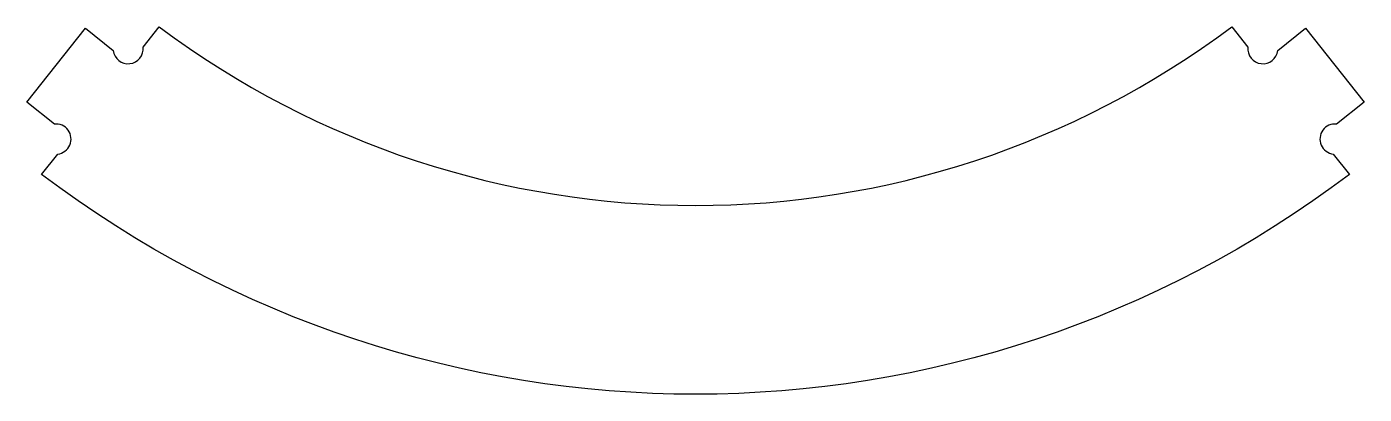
# Model space of a CAD drawing. Header units: millimetres. Extents: x -142 to 142, y -230 to -152.
import ezdxf

# ---------------------------------------------------------------- set-up
doc = ezdxf.new("R2010")
doc.units = ezdxf.units.MM
doc.header["$MEASUREMENT"] = 0

msp = doc.modelspace()

# ---------------------------------------------------------------- linework, layer by layer
msp.add_lwpolyline([(-141.8, -167.87), (-129.31, -152.24), (-123.46, -156.92, 0.999829), (-117.13, -156.21), (-113.7, -151.92, 0.332824), (113.7, -151.92), (117.13, -156.21, 0.999829), (123.46, -156.92), (129.32, -152.24), (141.8, -167.87), (135.94, -172.54, 1.000207), (135.24, -178.87), (138.67, -183.17, -0.335864), (-138.66, -183.17), (-135.23, -178.87, 1.000207), (-135.94, -172.54)], format="xyb", close=True)

doc.saveas('drawing.dxf')
